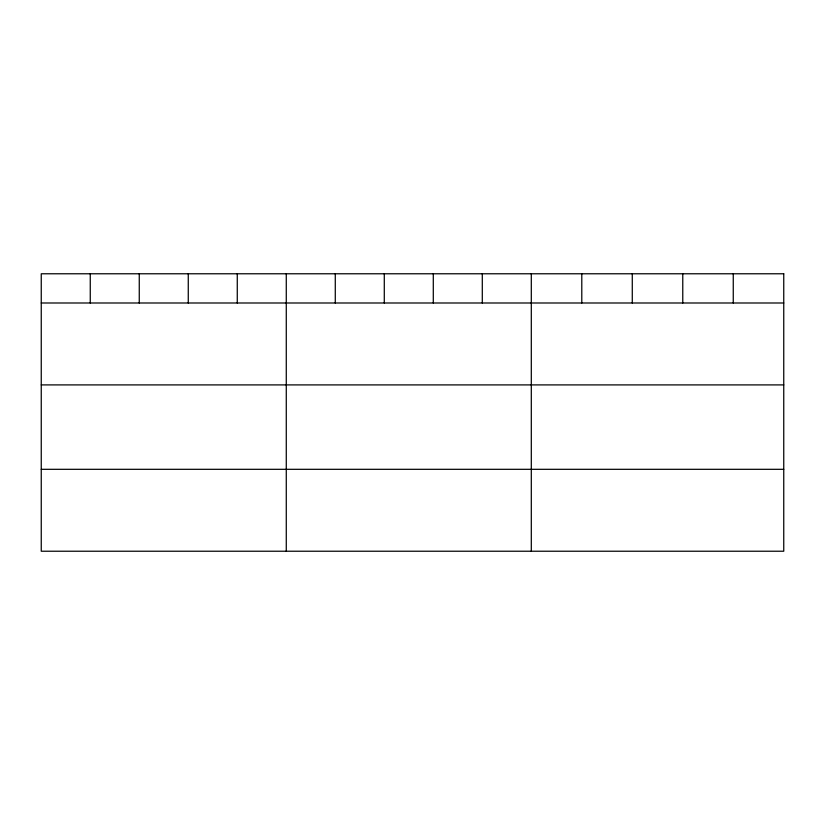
<?xml version="1.0" encoding="UTF-8"?>
<svg xmlns="http://www.w3.org/2000/svg" width="825" height="825" viewBox="0 0 825 825"><rect width="100%" height="100%" fill="white"/><g stroke="black" fill="none" stroke-linecap="round" stroke-linejoin="round"><path stroke-width="1.24" d="M41.25 302.992L783.75 302.992M41.25 384.904L783.75 384.904M41.25 469.312L783.75 469.312M733.26 273.776L733.26 302.992M682.77 273.776L682.77 302.992M632.28 273.776L632.28 302.992M581.79 273.776L581.79 302.992M531.3 273.776L531.3 551.224M482.295 273.776L482.295 302.992M433.29 273.776L433.29 302.992M384.285 273.776L384.285 302.992M335.28 273.776L335.28 302.992M286.275 273.776L286.275 551.224M237.27 273.776L237.27 302.992M188.265 273.776L188.265 302.992M139.26 273.776L139.26 302.992M90.255 273.776L90.255 302.992M783.75 273.776L41.25 273.776L41.25 551.224L783.75 551.224L783.75 273.776"/></g></svg>
